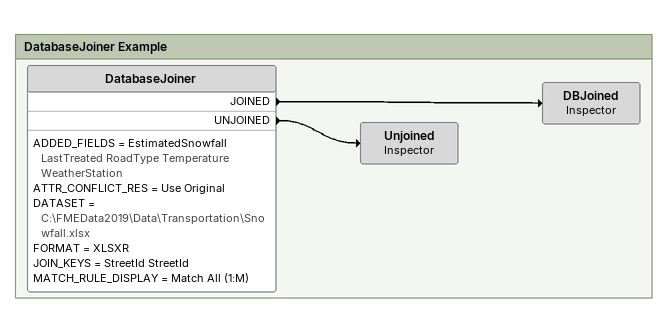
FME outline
Bookmark: DatabaseJoiner Example
DatabaseJoiner
    ADDED_FIELDS = EstimatedSnowfall LastTreated RoadType Temperature WeatherStation
    ATTR_CONFLICT_RES = Use Original
    DATASET = C:\FMEData2019\Data\Transportation\Snowfall.xlsx
    FORMAT = XLSXR
    JOIN_KEYS = StreetId StreetId
    MATCH_RULE_DISPLAY = Match All (1:M)
    JOINED -> DBJoined
    UNJOINED -> Unjoined
DBJoined: Inspector
Unjoined: Inspector
